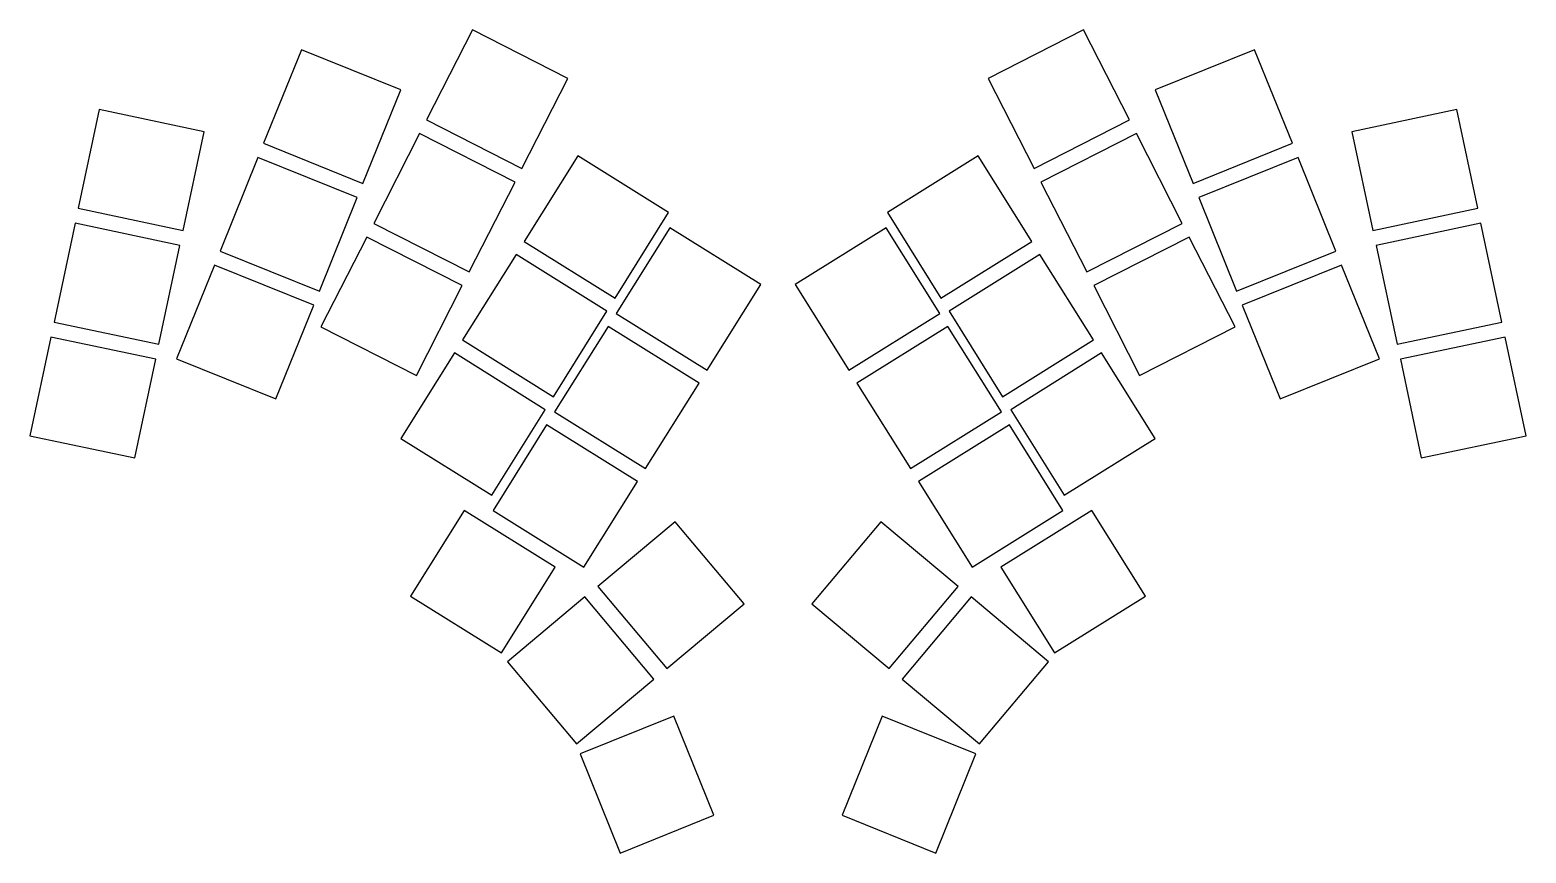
# Model space of a CAD drawing. Header units: millimetres. Extents: x 64 to 309, y -235 to -100.
import ezdxf

# ---------------------------------------------------------------- set-up
doc = ezdxf.new("R2010")
doc.units = ezdxf.units.MM

msp = doc.modelspace()

# ---------------------------------------------------------------- linework, layer by layer
for p, q in [((136.73, -100.12), (129.24, -114.82)), ((152.32, -108.07), (136.73, -100.12)), ((236.59, -100.12), (221, -108.07)), ((244.08, -114.82), (236.59, -100.12)), ((108.8, -103.37), (102.62, -118.66)), ((125.03, -109.92), (108.8, -103.37)), ((264.51, -103.37), (248.29, -109.92)), ((270.7, -118.66), (264.51, -103.37)), ((118.85, -125.22), (125.03, -109.92)), ((144.83, -122.77), (152.32, -108.07)), ((221, -108.07), (228.49, -122.77)), ((248.29, -109.92), (254.47, -125.22)), ((75.77, -113.16), (72.34, -129.29)), ((92.88, -116.79), (75.77, -113.16)), ((129.24, -114.82), (144.83, -122.77)), ((228.49, -122.77), (244.08, -114.82)), ((297.55, -113.16), (280.43, -116.79)), ((300.98, -129.29), (297.55, -113.16)), ((89.45, -132.93), (92.88, -116.79)), ((128.1, -117.05), (120.61, -131.75)), ((143.69, -125), (128.1, -117.05)), ((245.22, -117.05), (229.62, -125)), ((252.71, -131.75), (245.22, -117.05)), ((280.43, -116.79), (283.87, -132.93)), ((102.62, -118.66), (118.85, -125.22)), ((254.47, -125.22), (270.7, -118.66)), ((101.69, -120.98), (95.51, -136.28)), ((117.91, -127.54), (101.69, -120.98)), ((153.93, -120.71), (145.19, -134.7)), ((168.77, -129.98), (153.93, -120.71)), ((219.39, -120.71), (204.55, -129.98)), ((228.13, -134.7), (219.39, -120.71)), ((271.63, -120.98), (255.41, -127.54)), ((277.81, -136.28), (271.63, -120.98)), ((136.2, -139.7), (143.69, -125)), ((229.62, -125), (237.11, -139.7)), ((72.34, -129.29), (89.45, -132.93)), ((111.73, -142.84), (117.91, -127.54)), ((255.41, -127.54), (261.59, -142.84)), ((283.87, -132.93), (300.98, -129.29)), ((71.82, -131.74), (68.39, -147.88)), ((88.93, -135.38), (71.82, -131.74)), ((120.61, -131.75), (136.2, -139.7)), ((160.03, -143.97), (168.77, -129.98)), ((204.55, -129.98), (213.29, -143.97)), ((237.11, -139.7), (252.71, -131.75)), ((301.5, -131.74), (284.39, -135.38)), ((304.93, -147.88), (301.5, -131.74)), ((119.48, -133.98), (111.99, -148.68)), ((135.07, -141.92), (119.48, -133.98)), ((168.98, -132.47), (160.24, -146.46)), ((183.83, -141.75), (168.98, -132.47)), ((204.33, -132.47), (189.49, -141.75)), ((213.08, -146.46), (204.33, -132.47)), ((253.84, -133.98), (238.25, -141.92)), ((261.33, -148.68), (253.84, -133.98)), ((85.5, -151.52), (88.93, -135.38)), ((95.51, -136.28), (111.73, -142.84)), ((143.86, -136.82), (135.12, -150.81)), ((158.7, -146.09), (143.86, -136.82)), ((145.19, -134.7), (160.03, -143.97)), ((213.29, -143.97), (228.13, -134.7)), ((229.46, -136.82), (214.61, -146.09)), ((238.2, -150.81), (229.46, -136.82)), ((261.59, -142.84), (277.81, -136.28)), ((284.39, -135.38), (287.82, -151.52)), ((94.57, -138.6), (88.39, -153.9)), ((110.8, -145.15), (94.57, -138.6)), ((278.75, -138.6), (262.52, -145.15)), ((284.93, -153.9), (278.75, -138.6)), ((175.08, -155.74), (183.83, -141.75)), ((189.49, -141.75), (198.24, -155.74)), ((127.58, -156.63), (135.07, -141.92)), ((238.25, -141.92), (245.74, -156.63)), ((104.61, -160.45), (110.8, -145.15)), ((149.96, -160.09), (158.7, -146.09)), ((160.24, -146.46), (175.08, -155.74)), ((198.24, -155.74), (213.08, -146.46)), ((214.61, -146.09), (223.36, -160.09)), ((262.52, -145.15), (268.7, -160.45)), ((68.39, -147.88), (85.5, -151.52)), ((111.99, -148.68), (127.58, -156.63)), ((158.92, -148.59), (150.17, -162.58)), ((173.76, -157.86), (158.92, -148.59)), ((214.4, -148.59), (199.56, -157.86)), ((223.15, -162.58), (214.4, -148.59)), ((245.74, -156.63), (261.33, -148.68)), ((287.82, -151.52), (304.93, -147.88)), ((67.87, -150.33), (64.43, -166.46)), ((84.98, -153.96), (67.87, -150.33)), ((135.12, -150.81), (149.96, -160.09)), ((223.36, -160.09), (238.2, -150.81)), ((305.45, -150.33), (288.34, -153.96)), ((308.88, -166.46), (305.45, -150.33)), ((81.55, -170.1), (84.98, -153.96)), ((88.39, -153.9), (104.61, -160.45)), ((133.79, -152.93), (125.05, -166.93)), ((148.64, -162.21), (133.79, -152.93)), ((239.52, -152.93), (224.68, -162.21)), ((248.27, -166.93), (239.52, -152.93)), ((268.7, -160.45), (284.93, -153.9)), ((288.34, -153.96), (291.77, -170.1)), ((165.01, -171.85), (173.76, -157.86)), ((199.56, -157.86), (208.31, -171.85)), ((139.89, -176.2), (148.64, -162.21)), ((150.17, -162.58), (165.01, -171.85)), ((208.31, -171.85), (223.15, -162.58)), ((224.68, -162.21), (233.43, -176.2)), ((148.85, -164.7), (140.1, -178.69)), ((163.69, -173.97), (148.85, -164.7)), ((224.47, -164.7), (209.63, -173.97)), ((233.21, -178.69), (224.47, -164.7)), ((64.43, -166.46), (81.55, -170.1)), ((125.05, -166.93), (139.89, -176.2)), ((233.43, -176.2), (248.27, -166.93)), ((291.77, -170.1), (308.88, -166.46)), ((154.95, -187.96), (163.69, -173.97)), ((209.63, -173.97), (218.37, -187.96)), ((135.39, -178.69), (126.64, -192.68)), ((150.23, -187.96), (135.39, -178.69)), ((140.1, -178.69), (154.95, -187.96)), ((169.87, -180.52), (157.23, -191.13)), ((181.12, -193.93), (169.87, -180.52)), ((203.45, -180.52), (192.2, -193.93)), ((216.09, -191.13), (203.45, -180.52)), ((218.37, -187.96), (233.21, -178.69)), ((237.93, -178.69), (223.09, -187.96)), ((246.68, -192.68), (237.93, -178.69)), ((141.48, -201.96), (150.23, -187.96)), ((223.09, -187.96), (231.83, -201.96)), ((126.64, -192.68), (141.48, -201.96)), ((155.11, -192.83), (142.47, -203.44)), ((166.36, -206.24), (155.11, -192.83)), ((157.23, -191.13), (168.48, -204.53)), ((204.84, -204.53), (216.09, -191.13)), ((218.21, -192.83), (206.96, -206.24)), ((230.85, -203.44), (218.21, -192.83)), ((231.83, -201.96), (246.68, -192.68)), ((168.48, -204.53), (181.12, -193.93)), ((192.2, -193.93), (204.84, -204.53)), ((142.47, -203.44), (153.72, -216.84)), ((219.6, -216.84), (230.85, -203.44)), ((153.72, -216.84), (166.36, -206.24)), ((206.96, -206.24), (219.6, -216.84)), ((169.63, -212.29), (154.34, -218.48)), ((176.19, -228.52), (169.63, -212.29)), ((203.68, -212.29), (197.13, -228.52)), ((218.98, -218.48), (203.68, -212.29)), ((154.34, -218.48), (160.89, -234.7)), ((212.43, -234.7), (218.98, -218.48)), ((160.89, -234.7), (176.19, -228.52)), ((197.13, -228.52), (212.43, -234.7))]:
    msp.add_line(p, q)

doc.saveas('drawing.dxf')
